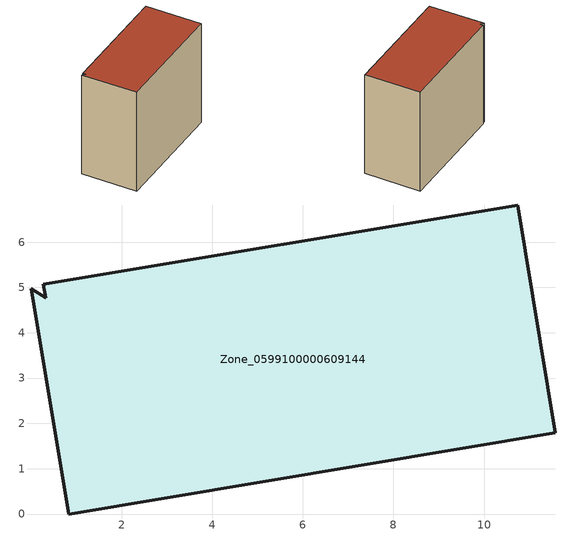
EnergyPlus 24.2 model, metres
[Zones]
Zone_0599100000609144
 floor ground (C_G): 0.01,4.97 0.33,4.78 0.27,5.07 10.74,6.82 11.57,1.79 0.83,0 z0
 wall outside (C_F): 11.57,1.79 10.74,6.82 0.27,5.07 0.33,4.78 0.01,4.97 0.83,0 11.57,1.79 z0:9.69
 roof outside (C_R): 0.33,4.78 0.01,4.97 0.83,0 11.57,1.79 10.74,6.82 0.27,5.07 z9.69
[BUILDING]
Pand.0599100000609144: North Axis=0; Terrain=City; Loads Convergence Tolerance Value=0.04; Temperature Convergence Tolerance Value=0.4; Solar Distribution=FullExterior; Maximum Number of Warmup Days=25; Minimum Number of Warmup Days=1
[Site:Location]
Rotterdam.The.Hague.AP_ZH_NLD Design_Conditions: Latitude=51.96; Longitude=4.45; Time Zone=1; Elevation=-4.5
[SITE:GROUNDTEMPERATURE:BUILDINGSURFACE]
18, 18, 18, 18, 18, 18, 18, 18, 18, 18, 18, 18
[MATERIAL] Thermal Absorptance=0.9; Solar Absorptance=0.7; Visible Absorptance=0.7
Name | Roughness | Thickness | Conductivity | Density | Specific Heat
G.TI.1946 | MediumSmooth | 0.15 | 1 | 540 | 1210
F.TI.1946 | Rough | 0.3 | 0.857143 | 1920 | 840
R.TI.1946 | MediumRough | 0.2 | 0.1 | 1500 | 1000
[CONSTRUCTION]
C_G: G.TI.1946
C_F: F.TI.1946
C_R: R.TI.1946
[ZONE]
Zone_0599100000609144: Type=1; Multiplier=1; Ceiling Height=Autocalculate; Volume=Autocalculate; Floor Area=autocalculate; Part of Total Floor Area=Yes
[ZONEINFILTRATION:DESIGNFLOWRATE]
Infil_Zone_0599100000609144: Zone or ZoneList or Space or SpaceList=Zone_0599100000609144; Schedule=AlwaysOn; Design Flow Rate Calculation Method=Flow/Area; Flow Rate per Floor Area=0.003; Constant Term Coefficient=1; Temperature Term Coefficient=0; Velocity Term Coefficient=0; Velocity Squared Term Coefficient=0
[HVACTEMPLATE:ZONE:IDEALLOADSAIRSYSTEM]
Zone_0599100000609144: Maximum Heating Supply Air Temperature=50; Minimum Cooling Supply Air Temperature=13; Maximum Heating Supply Air Humidity Ratio=0.0156; Minimum Cooling Supply Air Humidity Ratio=0.0077; Heating Limit=NoLimit; Cooling Limit=NoLimit; Dehumidification Control Type=ConstantSensibleHeatRatio; Cooling Sensible Heat Ratio=0.7; Dehumidification Setpoint=60; Humidification Control Type=None; Humidification Setpoint=30; Outdoor Air Method=None; Outdoor Air Flow Rate per Person=0.00944; Outdoor Air Flow Rate per Zone Floor Area=0; Outdoor Air Flow Rate per Zone=0; Demand Controlled Ventilation Type=None; Outdoor Air Economizer Type=NoEconomizer; Heat Recovery Type=None; Sensible Heat Recovery Effectiveness=0.7; Latent Heat Recovery Effectiveness=0.65
[ZONECONTROL:THERMOSTAT]
ThermostatControl_Zone_0599100000609144: Zone or ZoneList=Zone_0599100000609144; Control Type Schedule=DualSetpointControlType; Control 1=Thermostat_Zone_0599100000609144; Temperature Difference Between Cutout And Setpoint=0
[THERMOSTATSETPOINT:DUALSETPOINT]
Thermostat_Zone_0599100000609144: Heating Setpoint Temperature Schedule=HeatingSetpoint_Zone_0599100000609144; Cooling Setpoint Temperature Schedule=CoolingSetpoint_Zone_0599100000609144
[SCHEDULE:COMPACT]
HeatingSetpoint_Zone_0599100000609144: Through: 12/31, For: AllDays, Until: 24:00, 21
CoolingSetpoint_Zone_0599100000609144: Through: 12/31, For: AllDays, Until: 24:00, 24
DualSetpointControlType: Through: 12/31, For: AllDays, Until: 24:00, 4
AlwaysOn: Through: 12/31, For: AllDays, Until: 24:00, 1
